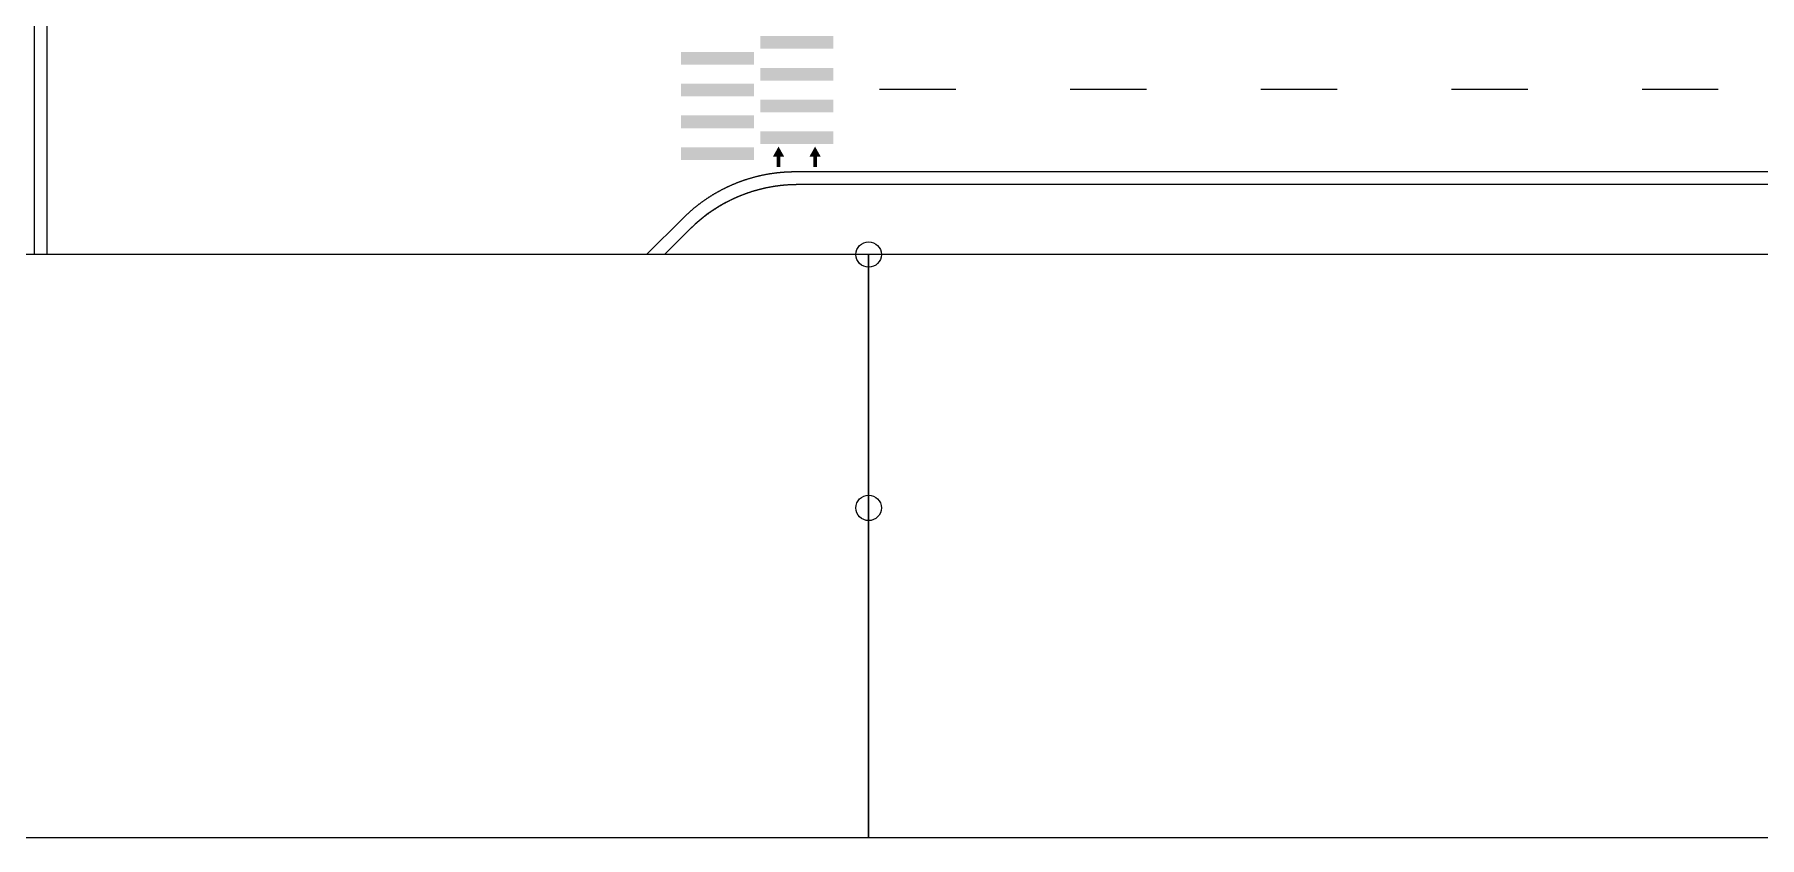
# Model space of a CAD drawing. Header units: millimetres. Extents: x -58335 to 291665, y -66693 to 213307.
# Drawn here: x 10133 to 78004, y -66693 to -35092 of the extents above; entities that cross this region are included whole.
import ezdxf
from ezdxf.xclip import XClip

# ---------------------------------------------------------------- set-up
doc = ezdxf.new("R2010")
doc.units = ezdxf.units.MM
doc.header["$LTSCALE"] = 1000
doc.header["$XCLIPFRAME"] = 0
doc.linetypes.add('X-SITE$0$ACAD_ISO03W100', pattern=[30, 12, -18])
doc.linetypes.add('X-SITE$0$H1', pattern=[1.5, 1, -0.5])
doc.layers.add('NOPLOT', color=193, linetype='Continuous', plot=False)
doc.layers.add('X-SITE$0$--토지이용계획선', color=251, linetype='Continuous', lineweight=5)
doc.layers.add('X-SITE$0$-변경 블럭 외곽-', color=252, linetype='Continuous', lineweight=0)
for name, color, linetype in [('X-SITE$0$-보도선', 7, 'Continuous'), ('X-SITE$0$0-교차로_횡단보도', 7, 'Continuous'), ('X-SITE$0$A-FUR', 252, 'X-SITE$0$H1'), ('X-SITE$0$A-전기충전기', 1, 'Continuous'), ('X-SITE$0$도로중심선', 9, 'Continuous'), ('X-SITE$0$도로체인', 9, 'Continuous'), ('X-SITE$0$차선계획', 7, 'Continuous')]:
    doc.layers.add(name, color=color, linetype=linetype)

# ---------------------------------------------------------------- blocks, each defined once
blk = doc.blocks.new('X-SITE$0$SITE-2')
at = {"layer": 'X-SITE$0$도로중심선', "color": 252}
blk.add_lwpolyline([(184322.637, 192298.599), (184322.637, 192408.57)], dxfattribs=at)
at = {"layer": 'X-SITE$0$도로체인', "color": 252}
for centre in [(184322.637, 192408.57), (184322.637, 192398.599)]:
    blk.add_circle(centre, 0.5, dxfattribs=at)
blk = doc.blocks.new('X-SITE$0$A$C58c92af8')
at = {"layer": 'X-SITE$0$--토지이용계획선', "color": 251, "lineweight": 0, "flags": 128}
blk.add_lwpolyline([(487915, 262849), (170442, 262849, -0.031922), (162295, 263369), (131878, 267273, 0.06729), (116873, 267172), (57975, 258805)], format="xyb", dxfattribs=at)
at = {"layer": 'X-SITE$0$--토지이용계획선', "color": 251, "lineweight": 0}
blk.add_lwpolyline([(333056, 262849), (333056, 152878)], dxfattribs=at)
at = {"layer": 'X-SITE$0$-변경 블럭 외곽-', "lineweight": 0}
for p, q in [((333056, 262849), (170442, 262849)), ((487915, 262849), (333056, 262849)), ((333056, 262849), (333056, 152878)), ((333056, 152878), (333056, 262849))]:
    blk.add_line(p, q, dxfattribs=at)
at = {"layer": 'X-SITE$0$-보도선'}
for p, q in [((485736, 265599), (330263, 265599)), ((326020, 263841), (325028, 262849))]:
    blk.add_line(p, q, dxfattribs=at)
at = {"layer": 'X-SITE$0$-보도선', "color": 252}
for points in [[(300236, 262849), (300236, 481406), (485736, 481406, 0.414214), (497736, 493406), (497736, 659907)], [(497736, 99907), (497736, 253599, 0.414214), (485736, 265599), (330263, 265599, 0.198912), (326020, 263841), (325028, 262849)]]:
    blk.add_lwpolyline(points, format="xyb", dxfattribs=at)
at = {"layer": 'X-SITE$0$-보도선'}
blk.add_arc((330263, 259599), 6000, 89.99999, 135, dxfattribs=at)
at = {"layer": 'X-SITE$0$0-교차로_횡단보도', "color": 252}
for points in [[(328542, 270821), (325667, 270821), (328542, 270321), (325667, 270321)], [(328792, 271446), (331667, 271446), (328792, 270946), (331667, 270946)], [(328792, 270196), (331667, 270196), (328792, 269696), (331667, 269696)], [(328542, 269571), (325667, 269571), (328542, 269071), (325667, 269071)], [(328792, 268946), (331667, 268946), (328792, 268446), (331667, 268446)], [(328542, 268321), (325667, 268321), (328542, 267821), (325667, 267821)], [(328792, 267696), (331667, 267696), (328792, 267196), (331667, 267196)], [(328542, 267071), (325667, 267071), (328542, 266571), (325667, 266571)], [(329511, 267096), (329736, 266696), (329286, 266696), (329736, 266696)], [(330948, 267096), (331173, 266696), (330723, 266696), (331173, 266696)], [(329436, 266696), (329436, 266296), (329586, 266696), (329586, 266296)], [(330873, 266696), (330873, 266296), (331023, 266696), (331023, 266296)]]:
    blk.add_solid(points, dxfattribs=at)
at = {"layer": 'X-SITE$0$차선계획', "color": 252}
for points in [[(300736, 262849), (300736, 455906, -0.437645), (325736, 480906), (485986, 480906, 0.414214), (498236, 493156), (498236, 659907)], [(498236, 99907), (498236, 253849, 0.414214), (485986, 266099), (330159, 266099, 0.198912), (325740, 264268), (324321, 262849)]]:
    blk.add_lwpolyline(points, format="xyb", dxfattribs=at)
at = {"layer": 'X-SITE$0$차선계획', "color": 252, "linetype": 'X-SITE$0$ACAD_ISO03W100', "ltscale": 0.25, "flags": 128}
blk.add_lwpolyline([(486486, 269349), (331667, 269349)], dxfattribs=at)
at = {"layer": 'X-SITE$0$A-FUR', "ltscale": 10, "xscale": 1000, "yscale": 1000, "zscale": 1000}
blk.add_blockref('X-SITE$0$SITE-2', (-183989581, -192145721), dxfattribs=at)

msp = doc.modelspace()

# ---------------------------------------------------------------- linework, layer by layer
at = {"layer": 'NOPLOT'}
msp.add_lwpolyline([(-58335.1, -66693.2), (291664.9, -66693.2), (291664.9, 213306.8), (-58335.1, 213306.8)], close=True, dxfattribs=at)

# ---------------------------------------------------------------- block references
at = {"layer": 'X-SITE$0$A-전기충전기'}
ref = msp.add_blockref('X-SITE$0$A$C58c92af8', (-290103.4, -306600.6), dxfattribs=at)
XClip(ref).set_block_clipping_path([(231768.3252820689, 239907.43377654), (581768.3252820689, 519907.4337765401)])

doc.saveas('drawing.dxf')
